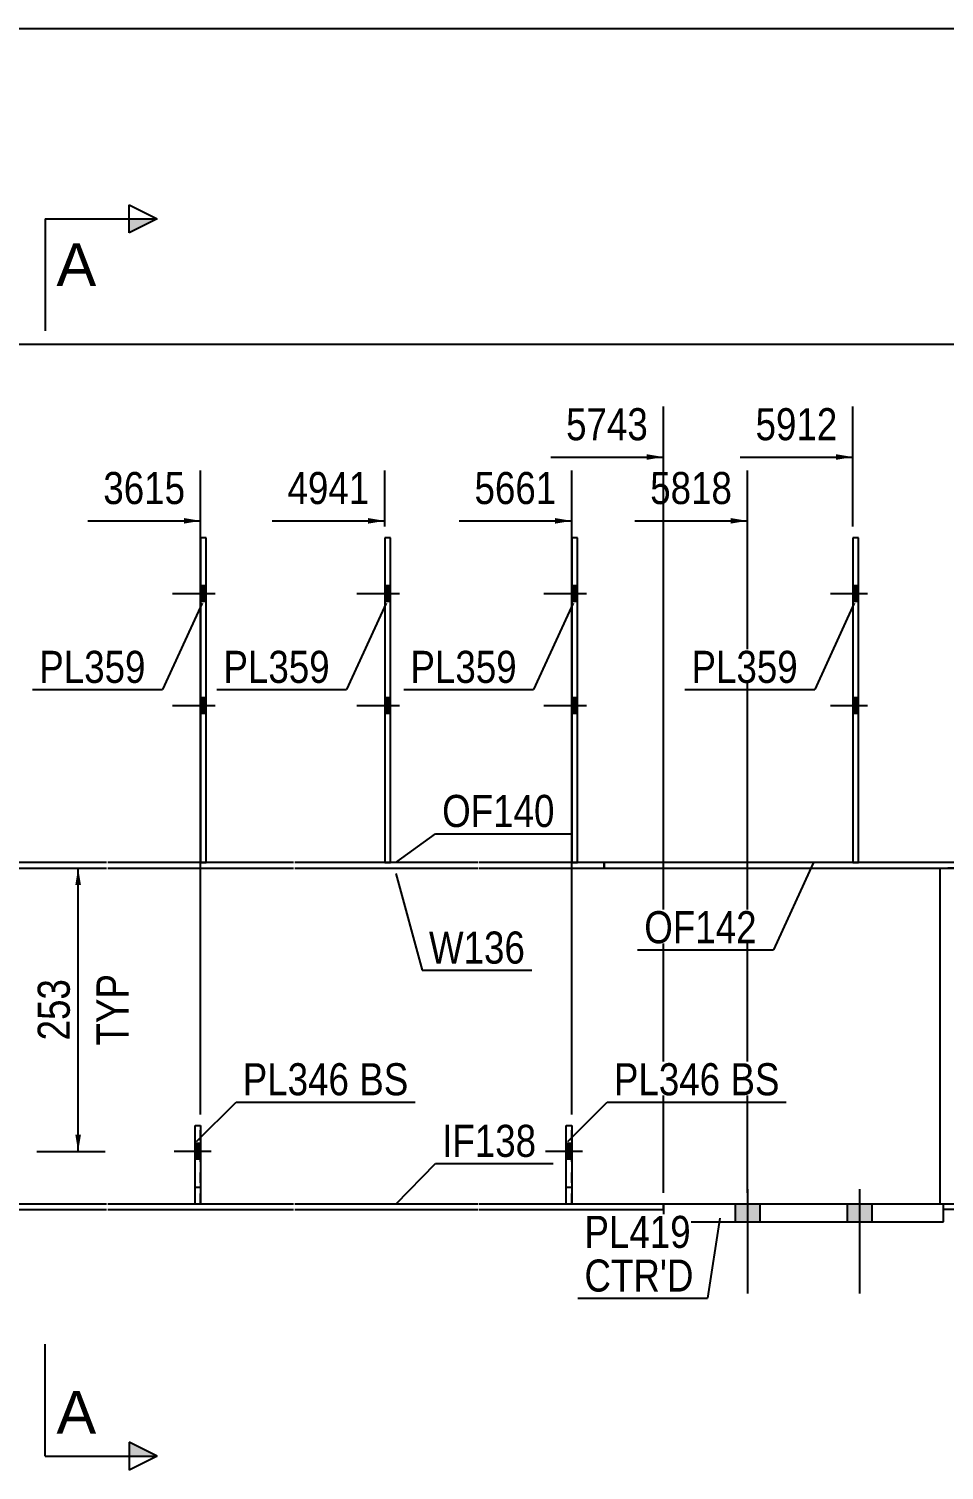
# Model space of a CAD drawing. Header units: millimetres. Extents: x 2 to 405, y 5 to 282.
# Drawn here: x 94.3 to 176, y 153.3 to 282 of the extents above; entities that cross this region are included whole.
import ezdxf

# ---------------------------------------------------------------- set-up
doc = ezdxf.new("R2010")
doc.units = ezdxf.units.MM
doc.linetypes.add('DXK_LINE_DOT1', pattern=[1.8814, 0.9407, -0.9407])
doc.linetypes.add('DXK_LINE_DOT2', pattern=[3.9198, 1.9599, -1.9599])
doc.styles.add('Arial', font='ARIAL.TTF', dxfattribs={"height": 0.2})
doc.styles.add('Arial Narrow', font='ARIALN.TTF', dxfattribs={"height": 0.2})

# ---------------------------------------------------------------- blocks, each defined once
blk = doc.blocks.new('Unknown-624480535-5890')
at = {"color": 5, "linetype": 'Continuous'}
blk.add_line((405, 282), (5, 282), dxfattribs=at)
blk = doc.blocks.new('Part-624480535-1239 - 1213')
at = {"color": 2, "linetype": 'Continuous'}
for p, q in [((68.07, 177.05), (46.07, 177.05)), ((46.07, 176.55), (68.07, 176.55)), ((84.52, 177.05), (68.17, 177.05)), ((68.17, 176.55), (84.52, 176.55)), ((92.42, 177.05), (84.62, 177.05)), ((84.62, 176.55), (101.22, 176.55)), ((101.22, 177.05), (92.92, 177.05)), ((109.12, 177.05), (101.32, 177.05)), ((101.32, 176.55), (117.92, 176.55)), ((117.92, 177.05), (109.62, 177.05)), ((134.37, 177.05), (118.02, 177.05)), ((118.02, 176.55), (134.37, 176.55)), ((142.27, 177.05), (134.47, 177.05)), ((134.47, 176.55), (150.95, 176.55)), ((150.95, 177.05), (142.77, 177.05)), ((150.95, 176.55), (150.95, 177.05))]:
    blk.add_line(p, q, dxfattribs=at)
at = {"color": 7, "linetype": 'DXK_LINE_DOT1'}
for p, q in [((46.07, 176.55), (46.07, 177.05)), ((92.92, 177.05), (92.42, 177.05)), ((109.62, 177.05), (109.12, 177.05)), ((142.77, 177.05), (142.27, 177.05))]:
    blk.add_line(p, q, dxfattribs=at)
blk = doc.blocks.new('Bolt-624480535-1344 - 1213')
at = {"linetype": 'Continuous'}
for points in [[(126.57, 230.85), (126.57, 232.25), (126.07, 232.25), (126.07, 230.85)], [(126.57, 230.85), (126.57, 232.25), (126.07, 232.25), (126.07, 230.85)], [(126.57, 220.85), (126.57, 222.25), (126.07, 222.25), (126.07, 220.85)], [(126.57, 220.85), (126.57, 222.25), (126.07, 222.25), (126.07, 220.85)]]:
    blk.add_hatch(color=3, dxfattribs=at).paths.add_polyline_path(points)
at = {"color": 3, "linetype": 'Continuous'}
for p, q in [((126.57, 232.25), (126.07, 232.25)), ((126.57, 232.25), (126.07, 232.25)), ((127.37, 231.55), (123.57, 231.55)), ((127.37, 231.55), (123.57, 231.55)), ((126.57, 230.85), (126.07, 230.85)), ((126.57, 230.85), (126.07, 230.85)), ((127.37, 221.55), (123.57, 221.55)), ((127.37, 221.55), (123.57, 221.55)), ((126.57, 222.25), (126.07, 222.25)), ((126.57, 222.25), (126.07, 222.25)), ((126.57, 220.85), (126.07, 220.85)), ((126.57, 220.85), (126.07, 220.85))]:
    blk.add_line(p, q, dxfattribs=at)
blk = doc.blocks.new('Bolt-624480535-1328 - 1213')
at = {"linetype": 'Continuous'}
for points in [[(143.27, 230.85), (143.27, 232.25), (142.77, 232.25), (142.77, 230.85)], [(143.27, 230.85), (143.27, 232.25), (142.77, 232.25), (142.77, 230.85)], [(143.27, 220.85), (143.27, 222.25), (142.77, 222.25), (142.77, 220.85)], [(143.27, 220.85), (143.27, 222.25), (142.77, 222.25), (142.77, 220.85)]]:
    blk.add_hatch(color=3, dxfattribs=at).paths.add_polyline_path(points)
at = {"color": 3, "linetype": 'Continuous'}
for p, q in [((143.27, 232.25), (142.77, 232.25)), ((143.27, 232.25), (142.77, 232.25)), ((144.07, 231.55), (140.27, 231.55)), ((144.07, 231.55), (140.27, 231.55)), ((143.27, 230.85), (142.77, 230.85)), ((143.27, 230.85), (142.77, 230.85)), ((144.07, 221.55), (140.27, 221.55)), ((144.07, 221.55), (140.27, 221.55)), ((143.27, 222.25), (142.77, 222.25)), ((143.27, 222.25), (142.77, 222.25)), ((143.27, 220.85), (142.77, 220.85)), ((143.27, 220.85), (142.77, 220.85))]:
    blk.add_line(p, q, dxfattribs=at)
blk = doc.blocks.new('Part-624480535-1229 - 1213')
at = {"color": 2, "linetype": 'Continuous'}
for p, q in [((68.07, 207.55), (46.07, 207.55)), ((84.52, 207.55), (68.17, 207.55)), ((101.22, 207.55), (84.62, 207.55)), ((117.92, 207.55), (101.32, 207.55)), ((134.37, 207.55), (118.02, 207.55)), ((145.65, 207.55), (134.47, 207.55)), ((145.65, 207.05), (145.65, 207.55)), ((46.07, 207.05), (68.07, 207.05)), ((68.17, 207.05), (84.52, 207.05)), ((84.62, 207.05), (101.22, 207.05)), ((101.32, 207.05), (117.92, 207.05)), ((118.02, 207.05), (134.37, 207.05)), ((134.47, 207.05), (145.65, 207.05))]:
    blk.add_line(p, q, dxfattribs=at)
at = {"color": 7, "linetype": 'DXK_LINE_DOT1'}
blk.add_line((46.07, 207.55), (46.07, 207.05), dxfattribs=at)
blk = doc.blocks.new('Part-624480535-1230 - 1213')
at = {"color": 2, "linetype": 'Continuous'}
blk.add_line((175.65, 207.05), (175.65, 177.05), dxfattribs=at)
at = {"color": 7, "linetype": 'DXK_LINE_DOT1'}
for p, q in [((182.95, 207.05), (175.65, 207.05)), ((182.95, 177.05), (175.65, 177.05))]:
    blk.add_line(p, q, dxfattribs=at)
blk = doc.blocks.new('Part-624480535-1233 - 1213')
at = {"color": 2, "linetype": 'Continuous'}
for p, q in [((145.65, 207.55), (145.65, 207.05)), ((182.95, 207.55), (145.65, 207.55)), ((199.4, 207.55), (183.05, 207.55)), ((216.1, 207.55), (199.5, 207.55)), ((232.55, 207.55), (216.2, 207.55)), ((255.84, 207.55), (232.65, 207.55)), ((255.84, 207.05), (255.84, 207.55)), ((145.65, 207.05), (182.95, 207.05)), ((183.05, 207.05), (199.4, 207.05)), ((199.5, 207.05), (216.1, 207.05)), ((216.2, 207.05), (232.55, 207.05)), ((232.65, 207.05), (255.84, 207.05))]:
    blk.add_line(p, q, dxfattribs=at)
blk = doc.blocks.new('Part-624480535-1299 - 1213')
at = {"color": 2, "linetype": 'Continuous'}
for p, q in [((175.95, 177.05), (150.95, 177.05)), ((150.95, 177.05), (150.95, 175.45)), ((175.95, 175.45), (175.95, 177.05)), ((150.95, 175.45), (175.95, 175.45))]:
    blk.add_line(p, q, dxfattribs=at)
blk = doc.blocks.new('Part-624480535-1236 - 1213')
at = {"color": 2, "linetype": 'Continuous'}
for p, q in [((182.95, 177.05), (175.95, 177.05)), ((182.95, 176.55), (175.95, 176.55)), ((199.4, 177.05), (183.05, 177.05)), ((199.4, 176.55), (183.05, 176.55)), ((207.3, 177.05), (199.5, 177.05)), ((216.1, 176.55), (199.5, 176.55)), ((216.1, 177.05), (207.8, 177.05)), ((232.55, 177.05), (216.2, 177.05)), ((232.55, 176.55), (216.2, 176.55)), ((240.45, 177.05), (232.65, 177.05)), ((261.14, 176.55), (232.65, 176.55)), ((261.14, 177.05), (240.95, 177.05)), ((261.14, 176.55), (261.14, 177.05))]:
    blk.add_line(p, q, dxfattribs=at)
at = {"color": 7, "linetype": 'DXK_LINE_DOT1'}
blk.add_line((175.95, 176.55), (175.95, 177.05), dxfattribs=at)
blk = doc.blocks.new('Bolt-624480535-1366 - 1213')
at = {"linetype": 'Continuous'}
for points in [[(157.35, 175.45), (159.55, 175.45), (159.55, 177.05), (157.35, 177.05)], [(157.35, 175.45), (159.55, 175.45), (159.55, 177.05), (157.35, 177.05)], [(157.35, 175.45), (159.55, 175.45), (159.55, 177.05), (157.35, 177.05)], [(157.35, 175.45), (159.55, 175.45), (159.55, 177.05), (157.35, 177.05)], [(167.35, 175.45), (169.55, 175.45), (169.55, 177.05), (167.35, 177.05)], [(167.35, 175.45), (169.55, 175.45), (169.55, 177.05), (167.35, 177.05)], [(167.35, 175.45), (169.55, 175.45), (169.55, 177.05), (167.35, 177.05)], [(167.35, 175.45), (169.55, 175.45), (169.55, 177.05), (167.35, 177.05)]]:
    blk.add_hatch(color=3, dxfattribs=at).paths.add_polyline_path(points)
at = {"color": 3, "linetype": 'Continuous'}
for p, q in [((158.45, 178.39), (158.45, 169.05)), ((158.45, 178.39), (158.45, 169.05)), ((158.45, 178.39), (158.45, 169.05)), ((158.45, 178.39), (158.45, 169.05)), ((168.45, 178.39), (168.45, 169.05)), ((168.45, 178.39), (168.45, 169.05)), ((168.45, 178.39), (168.45, 169.05)), ((168.45, 178.39), (168.45, 169.05)), ((157.35, 177.05), (157.35, 175.45)), ((157.35, 177.05), (157.35, 175.45)), ((157.35, 177.05), (157.35, 175.45)), ((157.35, 177.05), (157.35, 175.45)), ((159.55, 177.05), (159.55, 175.45)), ((159.55, 177.05), (159.55, 175.45)), ((159.55, 177.05), (159.55, 175.45)), ((159.55, 177.05), (159.55, 175.45)), ((167.35, 177.05), (167.35, 175.45)), ((167.35, 177.05), (167.35, 175.45)), ((167.35, 177.05), (167.35, 175.45)), ((167.35, 177.05), (167.35, 175.45)), ((169.55, 177.05), (169.55, 175.45)), ((169.55, 177.05), (169.55, 175.45)), ((169.55, 177.05), (169.55, 175.45)), ((169.55, 177.05), (169.55, 175.45))]:
    blk.add_line(p, q, dxfattribs=at)
blk = doc.blocks.new('Bolt-624480535-1329 - 1213')
at = {"color": 3, "linetype": 'DXK_LINE_DOT2'}
for p, q in [((142.77, 182.45), (142.27, 182.45)), ((143.57, 181.75), (142.27, 181.75)), ((142.77, 181.05), (142.27, 181.05))]:
    blk.add_line(p, q, dxfattribs=at)
blk = doc.blocks.new('Part-624480535-1261 - 1213')
at = {"color": 2, "linetype": 'Continuous'}
for p, q in [((143.27, 236.55), (142.77, 236.55)), ((142.77, 236.55), (142.77, 207.55)), ((143.27, 207.55), (143.27, 236.55))]:
    blk.add_line(p, q, dxfattribs=at)
at = {"color": 7, "linetype": 'DXK_LINE_DOT1'}
blk.add_line((142.77, 207.55), (143.27, 207.55), dxfattribs=at)
blk = doc.blocks.new('Part-624480535-1262 - 1213')
at = {"color": 7, "linetype": 'DXK_LINE_DOT1'}
for p, q in [((142.27, 177.05), (142.27, 184.05)), ((142.27, 184.05), (142.77, 184.05)), ((142.77, 177.05), (142.77, 184.05)), ((142.27, 178.55), (142.77, 178.55))]:
    blk.add_line(p, q, dxfattribs=at)
blk = doc.blocks.new('Part-624480535-1265 - 1213')
at = {"color": 2, "linetype": 'Continuous'}
for p, q in [((142.27, 177.05), (142.27, 184.05)), ((142.27, 184.05), (142.77, 184.05)), ((142.77, 184.05), (142.77, 177.05)), ((142.77, 177.05), (142.27, 177.05))]:
    blk.add_line(p, q, dxfattribs=at)
blk = doc.blocks.new('Part-624480535-1268 - 1213')
at = {"color": 2, "linetype": 'Continuous'}
for p, q in [((110.12, 236.55), (109.62, 236.55)), ((109.62, 236.55), (109.62, 207.55)), ((110.12, 207.55), (110.12, 236.55))]:
    blk.add_line(p, q, dxfattribs=at)
at = {"color": 7, "linetype": 'DXK_LINE_DOT1'}
blk.add_line((109.62, 207.55), (110.12, 207.55), dxfattribs=at)
blk = doc.blocks.new('Part-624480535-1269 - 1213')
at = {"color": 7, "linetype": 'DXK_LINE_DOT1'}
for p, q in [((109.12, 177.05), (109.12, 184.05)), ((109.12, 184.05), (109.62, 184.05)), ((109.62, 177.05), (109.62, 184.05)), ((109.12, 178.55), (109.62, 178.55)), ((109.62, 177.05), (109.12, 177.05))]:
    blk.add_line(p, q, dxfattribs=at)
blk = doc.blocks.new('Part-624480535-1272 - 1213')
at = {"color": 2, "linetype": 'Continuous'}
for p, q in [((109.12, 177.05), (109.12, 184.05)), ((109.12, 184.05), (109.62, 184.05)), ((109.62, 184.05), (109.62, 177.05)), ((109.62, 177.05), (109.12, 177.05))]:
    blk.add_line(p, q, dxfattribs=at)
blk = doc.blocks.new('Bolt-624480535-1339 - 1213')
at = {"linetype": 'Continuous'}
blk.add_hatch(color=3, dxfattribs=at).paths.add_polyline_path([(109.62, 181.05), (109.62, 182.45), (109.12, 182.45), (109.12, 181.05)])
at = {"color": 3, "linetype": 'Continuous'}
for p, q in [((110.57, 181.75), (107.27, 181.75)), ((109.62, 182.45), (109.12, 182.45)), ((109.62, 181.05), (109.12, 181.05))]:
    blk.add_line(p, q, dxfattribs=at)
blk = doc.blocks.new('Part-624480535-1277 - 1213')
at = {"color": 2, "linetype": 'Continuous'}
for p, q in [((126.57, 236.55), (126.07, 236.55)), ((126.07, 236.55), (126.07, 207.55)), ((126.57, 207.55), (126.57, 236.55))]:
    blk.add_line(p, q, dxfattribs=at)
at = {"color": 7, "linetype": 'DXK_LINE_DOT1'}
blk.add_line((126.07, 207.55), (126.57, 207.55), dxfattribs=at)
blk = doc.blocks.new('Part-624480535-1312 - 1213')
at = {"color": 2, "linetype": 'Continuous'}
for p, q in [((168.37, 236.55), (167.87, 236.55)), ((167.87, 236.55), (167.87, 207.55)), ((168.37, 207.55), (168.37, 236.55))]:
    blk.add_line(p, q, dxfattribs=at)
at = {"color": 7, "linetype": 'DXK_LINE_DOT1'}
blk.add_line((167.87, 207.55), (168.37, 207.55), dxfattribs=at)
blk = doc.blocks.new('Part-624480535-1314 - 1213')
at = {"color": 7, "linetype": 'DXK_LINE_DOT1'}
for p, q in [((46.07, 177.05), (46.07, 207.05)), ((46.07, 207.05), (68.07, 207.05)), ((68.17, 207.05), (84.52, 207.05)), ((84.62, 207.05), (101.22, 207.05)), ((101.32, 207.05), (117.92, 207.05)), ((118.02, 207.05), (134.37, 207.05)), ((134.47, 207.05), (175.65, 207.05)), ((68.07, 177.05), (46.07, 177.05)), ((84.52, 177.05), (68.17, 177.05)), ((92.42, 177.05), (84.62, 177.05)), ((101.22, 177.05), (92.92, 177.05)), ((109.12, 177.05), (101.32, 177.05)), ((117.92, 177.05), (109.62, 177.05)), ((134.37, 177.05), (118.02, 177.05)), ((142.27, 177.05), (134.47, 177.05)), ((150.95, 177.05), (142.77, 177.05)), ((175.65, 177.05), (150.95, 177.05))]:
    blk.add_line(p, q, dxfattribs=at)
at = {"color": 2, "linetype": 'Continuous'}
for p, q in [((175.65, 207.05), (175.65, 177.05)), ((150.95, 177.05), (150.95, 177.05))]:
    blk.add_line(p, q, dxfattribs=at)
blk = doc.blocks.new('Bolt-624480535-1332 - 1213')
at = {"linetype": 'Continuous'}
blk.add_hatch(color=3, dxfattribs=at).paths.add_polyline_path([(142.77, 181.05), (142.77, 182.45), (142.27, 182.45), (142.27, 181.05)])
at = {"color": 3, "linetype": 'Continuous'}
for p, q in [((143.72, 181.75), (140.42, 181.75)), ((142.77, 182.45), (142.27, 182.45)), ((142.77, 181.05), (142.27, 181.05))]:
    blk.add_line(p, q, dxfattribs=at)
blk = doc.blocks.new('Bolt-624480535-1335 - 1213')
at = {"linetype": 'Continuous'}
for points in [[(110.12, 230.85), (110.12, 232.25), (109.62, 232.25), (109.62, 230.85)], [(110.12, 230.85), (110.12, 232.25), (109.62, 232.25), (109.62, 230.85)], [(110.12, 220.85), (110.12, 222.25), (109.62, 222.25), (109.62, 220.85)], [(110.12, 220.85), (110.12, 222.25), (109.62, 222.25), (109.62, 220.85)]]:
    blk.add_hatch(color=3, dxfattribs=at).paths.add_polyline_path(points)
at = {"color": 3, "linetype": 'Continuous'}
for p, q in [((110.12, 232.25), (109.62, 232.25)), ((110.12, 232.25), (109.62, 232.25)), ((110.92, 231.55), (107.12, 231.55)), ((110.92, 231.55), (107.12, 231.55)), ((110.12, 230.85), (109.62, 230.85)), ((110.12, 230.85), (109.62, 230.85)), ((110.92, 221.55), (107.12, 221.55)), ((110.92, 221.55), (107.12, 221.55)), ((110.12, 222.25), (109.62, 222.25)), ((110.12, 222.25), (109.62, 222.25)), ((110.12, 220.85), (109.62, 220.85)), ((110.12, 220.85), (109.62, 220.85))]:
    blk.add_line(p, q, dxfattribs=at)
blk = doc.blocks.new('Bolt-624480535-1336 - 1213')
at = {"color": 3, "linetype": 'DXK_LINE_DOT2'}
for p, q in [((109.62, 182.45), (109.12, 182.45)), ((110.42, 181.75), (109.12, 181.75)), ((109.62, 181.05), (109.12, 181.05))]:
    blk.add_line(p, q, dxfattribs=at)
blk = doc.blocks.new('Bolt-624480535-1379 - 1213')
at = {"linetype": 'Continuous'}
for points in [[(168.37, 230.85), (168.37, 232.25), (167.87, 232.25), (167.87, 230.85)], [(168.37, 230.85), (168.37, 232.25), (167.87, 232.25), (167.87, 230.85)], [(168.37, 220.85), (168.37, 222.25), (167.87, 222.25), (167.87, 220.85)], [(168.37, 220.85), (168.37, 222.25), (167.87, 222.25), (167.87, 220.85)]]:
    blk.add_hatch(color=3, dxfattribs=at).paths.add_polyline_path(points)
at = {"color": 3, "linetype": 'Continuous'}
for p, q in [((168.37, 232.25), (167.87, 232.25)), ((168.37, 232.25), (167.87, 232.25)), ((169.17, 231.55), (165.87, 231.55)), ((169.17, 231.55), (165.87, 231.55)), ((168.37, 230.85), (167.87, 230.85)), ((168.37, 230.85), (167.87, 230.85)), ((169.17, 221.55), (165.87, 221.55)), ((169.17, 221.55), (165.87, 221.55)), ((168.37, 222.25), (167.87, 222.25)), ((168.37, 222.25), (167.87, 222.25)), ((168.37, 220.85), (167.87, 220.85)), ((168.37, 220.85), (167.87, 220.85))]:
    blk.add_line(p, q, dxfattribs=at)
blk = doc.blocks.new('StraightDimension-624480535-11504 - 1213')
at = {"linetype": 'Continuous'}
blk.add_hatch(color=7, dxfattribs=at).paths.add_polyline_path([(124.57, 238.31), (126.07, 238.06), (124.57, 237.81)])
at = {"color": 7, "linetype": 'Continuous'}
for p, q in [((126.07, 237.55), (126.07, 242.56)), ((116.01, 238.06), (126.07, 238.06))]:
    blk.add_line(p, q, dxfattribs=at)
at = {"color": 0}
blk.add_wipeout([(125.3, 238.96), (125.3, 243.16), (116.78, 243.16), (116.78, 238.96)], dxfattribs=at)
at = {"color": 3, "style": 'Arial Narrow'}
blk.add_text('4941', height=2.863, dxfattribs=at).set_placement((117.38, 239.56))
blk = doc.blocks.new('StraightDimension-624480535-7227 - 1213')
at = {"color": 7, "linetype": 'Continuous'}
blk.add_line((44.47, 253.85), (374.15, 253.85), dxfattribs=at)
blk = doc.blocks.new('StraightDimension-624480535-6943 - 1213')
at = {"linetype": 'Continuous'}
for points in [[(98.43, 205.55), (98.68, 207.05), (98.93, 205.55)], [(98.93, 183.25), (98.68, 181.75), (98.43, 183.25)]]:
    blk.add_hatch(color=7, dxfattribs=at).paths.add_polyline_path(points)
at = {"color": 7, "linetype": 'Continuous'}
for p, q in [((95, 207.05), (101.08, 207.05)), ((98.68, 181.75), (98.68, 207.05)), ((95, 181.75), (101.08, 181.75))]:
    blk.add_line(p, q, dxfattribs=at)
at = {"color": 0, "linetype": 'Continuous'}
blk.add_wipeout([(103.78, 198.2), (99.58, 198.2), (99.58, 190.61), (103.78, 190.61)], dxfattribs=at)
at = {"color": 3, "linetype": 'Continuous', "style": 'Arial Narrow'}
blk.add_text('TYP', height=2.863, rotation=90.0002, dxfattribs=at).set_placement((103.18, 191.21))
at = {"color": 0}
blk.add_wipeout([(98.53, 197.74), (94.33, 197.74), (94.33, 191.06), (98.53, 191.06)], dxfattribs=at)
at = {"color": 3, "style": 'Arial Narrow'}
blk.add_text('253', height=2.863, rotation=90.0002, dxfattribs=at).set_placement((97.93, 191.66))
blk = doc.blocks.new('StraightDimension-624480535-11500 - 1213')
at = {"linetype": 'Continuous'}
blk.add_hatch(color=7, dxfattribs=at).paths.add_polyline_path([(166.37, 244.01), (167.87, 243.76), (166.37, 243.51)])
at = {"color": 7, "linetype": 'Continuous'}
for p, q in [((167.87, 237.55), (167.87, 248.26)), ((157.81, 243.76), (167.87, 243.76))]:
    blk.add_line(p, q, dxfattribs=at)
at = {"color": 0}
blk.add_wipeout([(167.09, 244.66), (167.09, 248.86), (158.58, 248.86), (158.58, 244.66)], dxfattribs=at)
at = {"color": 3, "style": 'Arial Narrow'}
blk.add_text('5912', height=2.863, dxfattribs=at).set_placement((159.18, 245.26))
blk = doc.blocks.new('StraightDimension-624480535-11501 - 1213')
at = {"linetype": 'Continuous'}
blk.add_hatch(color=7, dxfattribs=at).paths.add_polyline_path([(156.95, 238.31), (158.45, 238.06), (156.95, 237.81)])
at = {"color": 7, "linetype": 'Continuous'}
for p, q in [((158.45, 178.05), (158.45, 242.56)), ((148.39, 238.06), (158.45, 238.06))]:
    blk.add_line(p, q, dxfattribs=at)
at = {"color": 0}
blk.add_wipeout([(157.68, 238.96), (157.68, 243.16), (149.17, 243.16), (149.17, 238.96)], dxfattribs=at)
at = {"color": 3, "style": 'Arial Narrow'}
blk.add_text('5818', height=2.863, dxfattribs=at).set_placement((149.77, 239.56))
blk = doc.blocks.new('StraightDimension-624480535-11502 - 1213')
at = {"linetype": 'Continuous'}
blk.add_hatch(color=7, dxfattribs=at).paths.add_polyline_path([(149.45, 244.01), (150.95, 243.76), (149.45, 243.51)])
at = {"color": 7, "linetype": 'Continuous'}
for p, q in [((150.95, 178.05), (150.95, 248.26)), ((140.89, 243.76), (150.95, 243.76))]:
    blk.add_line(p, q, dxfattribs=at)
at = {"color": 0}
blk.add_wipeout([(150.18, 244.66), (150.18, 248.86), (141.66, 248.86), (141.66, 244.66)], dxfattribs=at)
at = {"color": 3, "style": 'Arial Narrow'}
blk.add_text('5743', height=2.863, dxfattribs=at).set_placement((142.26, 245.26))
blk = doc.blocks.new('StraightDimension-624480535-11503 - 1213')
at = {"linetype": 'Continuous'}
blk.add_hatch(color=7, dxfattribs=at).paths.add_polyline_path([(141.27, 238.31), (142.77, 238.06), (141.27, 237.81)])
at = {"color": 7, "linetype": 'Continuous'}
for p, q in [((142.77, 185.05), (142.77, 242.56)), ((132.71, 238.06), (142.77, 238.06))]:
    blk.add_line(p, q, dxfattribs=at)
at = {"color": 0}
blk.add_wipeout([(142, 238.96), (142, 243.16), (133.48, 243.16), (133.48, 238.96)], dxfattribs=at)
at = {"color": 3, "style": 'Arial Narrow'}
blk.add_text('5661', height=2.863, dxfattribs=at).set_placement((134.08, 239.56))
blk = doc.blocks.new('StraightDimension-624480535-11505 - 1213')
at = {"linetype": 'Continuous'}
blk.add_hatch(color=7, dxfattribs=at).paths.add_polyline_path([(108.12, 238.31), (109.62, 238.06), (108.12, 237.81)])
at = {"color": 7, "linetype": 'Continuous'}
for p, q in [((109.62, 185.05), (109.62, 242.56)), ((99.56, 238.06), (109.62, 238.06))]:
    blk.add_line(p, q, dxfattribs=at)
at = {"color": 0}
blk.add_wipeout([(108.85, 238.96), (108.85, 243.16), (100.33, 243.16), (100.33, 238.96)], dxfattribs=at)
at = {"color": 3, "style": 'Arial Narrow'}
blk.add_text('3615', height=2.863, dxfattribs=at).set_placement((100.93, 239.56))
blk = doc.blocks.new('Mark-624480535-6337 - 1213')
at = {"color": 0}
blk.add_wipeout([(138.6, 198.52), (138.6, 201.52), (130.01, 201.52), (130.01, 198.52)], dxfattribs=at)
blk.add_wipeout([(138.6, 198.52), (138.6, 201.52), (130.01, 201.52), (130.01, 198.52)], dxfattribs=at)
at = {"color": 7, "linetype": 'Continuous'}
for p, q in [((127.05, 206.58), (129.41, 197.92)), ((129.41, 197.92), (139.2, 197.92))]:
    blk.add_line(p, q, dxfattribs=at)
at = {"color": 3, "style": 'Arial Narrow'}
blk.add_text('W136', height=2.863, dxfattribs=at).set_placement((130.01, 198.52))
blk = doc.blocks.new('SectionMark-624480535-2349 - 1213')
at = {"linetype": 'Continuous'}
for points in [[(103.24, 263.78), (103.24, 265.03), (105.74, 265.03)], [(103.24, 154.53), (103.24, 155.78), (105.74, 154.53)]]:
    blk.add_hatch(color=30, dxfattribs=at).paths.add_polyline_path(points)
at = {"color": 30, "linetype": 'Continuous'}
for p, q in [((103.24, 263.78), (103.24, 266.28)), ((103.24, 266.28), (105.74, 265.03)), ((95.74, 265.03), (95.74, 255.03)), ((95.74, 265.03), (105.74, 265.03)), ((105.74, 265.03), (103.24, 263.78)), ((95.74, 154.53), (95.74, 164.53)), ((105.74, 154.53), (103.24, 155.78)), ((103.24, 155.78), (103.24, 153.28)), ((95.74, 154.53), (105.74, 154.53)), ((105.74, 154.53), (103.24, 153.28))]:
    blk.add_line(p, q, dxfattribs=at)
at = {"color": 0, "linetype": 'Continuous'}
for points in [[(100.29, 259.03), (100.29, 263.03), (96.74, 263.03), (96.74, 259.03)], [(100.29, 156.53), (100.29, 160.53), (96.74, 160.53), (96.74, 156.53)]]:
    blk.add_wipeout(points, dxfattribs=at)
at = {"color": 96, "linetype": 'Continuous', "style": 'Arial'}
for p in [(96.74, 259.03), (96.74, 156.53)]:
    blk.add_text('A', height=3.82, dxfattribs=at).set_placement(p)
blk = doc.blocks.new('MarkSet-624480535-6181 - 1213')
at = {"color": 0}
for points in [[(122.89, 186.76), (122.89, 189.76), (113.38, 189.76), (113.38, 186.76)], [(128.17, 186.76), (128.17, 189.76), (123.79, 189.76), (123.79, 186.76)]]:
    blk.add_wipeout(points, dxfattribs=at)
for points in [[(122.89, 186.76), (122.89, 189.76), (113.38, 189.76), (113.38, 186.76)], [(128.17, 186.76), (128.17, 189.76), (123.79, 189.76), (123.79, 186.76)]]:
    blk.add_wipeout(points, dxfattribs=at)
at = {"color": 7, "linetype": 'Continuous'}
for p, q in [((109.25, 182.62), (112.78, 186.16)), ((112.78, 186.16), (128.77, 186.16))]:
    blk.add_line(p, q, dxfattribs=at)
at = {"color": 3, "style": 'Arial Narrow'}
for s, p in [('PL346', (113.38, 186.76)), ('BS', (123.79, 186.76))]:
    blk.add_text(s, height=2.863, dxfattribs=at).set_placement(p)
blk = doc.blocks.new('MarkSet-624480535-6192 - 1213')
at = {"color": 0}
for points in [[(156.04, 186.76), (156.04, 189.76), (146.53, 189.76), (146.53, 186.76)], [(161.32, 186.76), (161.32, 189.76), (156.94, 189.76), (156.94, 186.76)]]:
    blk.add_wipeout(points, dxfattribs=at)
for points in [[(156.04, 186.76), (156.04, 189.76), (146.53, 189.76), (146.53, 186.76)], [(161.32, 186.76), (161.32, 189.76), (156.94, 189.76), (156.94, 186.76)]]:
    blk.add_wipeout(points, dxfattribs=at)
at = {"color": 7, "linetype": 'Continuous'}
for p, q in [((142.4, 182.62), (145.93, 186.16)), ((145.93, 186.16), (161.92, 186.16))]:
    blk.add_line(p, q, dxfattribs=at)
at = {"color": 3, "style": 'Arial Narrow'}
for s, p in [('PL346', (146.53, 186.76)), ('BS', (156.94, 186.76))]:
    blk.add_text(s, height=2.863, dxfattribs=at).set_placement(p)
blk = doc.blocks.new('Mark-624480535-6262 - 1213')
at = {"color": 7, "linetype": 'Continuous'}
blk.add_line((168, 230.72), (164.46, 222.99), dxfattribs=at)
at = {"color": 0}
blk.add_wipeout([(162.96, 223.59), (162.96, 226.59), (153.46, 226.59), (153.46, 223.59)], dxfattribs=at)
blk.add_wipeout([(162.96, 223.59), (162.96, 226.59), (153.46, 226.59), (153.46, 223.59)], dxfattribs=at)
at = {"color": 7, "linetype": 'Continuous'}
blk.add_line((152.86, 222.99), (164.46, 222.99), dxfattribs=at)
at = {"color": 3, "style": 'Arial Narrow'}
blk.add_text('PL359', height=2.863, dxfattribs=at).set_placement((153.46, 223.59))
blk = doc.blocks.new('Mark-624480535-6277 - 1213')
at = {"color": 0}
blk.add_wipeout([(141.24, 210.72), (141.24, 213.72), (131.19, 213.72), (131.19, 210.72)], dxfattribs=at)
blk.add_wipeout([(141.24, 210.72), (141.24, 213.72), (131.19, 213.72), (131.19, 210.72)], dxfattribs=at)
at = {"color": 7, "linetype": 'Continuous'}
for p, q in [((127.05, 207.55), (130.59, 210.12)), ((130.59, 210.12), (142.74, 210.12))]:
    blk.add_line(p, q, dxfattribs=at)
at = {"color": 3, "style": 'Arial Narrow'}
blk.add_text('OF140', height=2.863, dxfattribs=at).set_placement((131.19, 210.72))
blk = doc.blocks.new('Mark-624480535-6286 - 1213')
at = {"color": 7, "linetype": 'Continuous'}
blk.add_line((164.33, 207.48), (160.79, 199.74), dxfattribs=at)
at = {"color": 0}
blk.add_wipeout([(159.29, 200.34), (159.29, 203.34), (149.24, 203.34), (149.24, 200.34)], dxfattribs=at)
blk.add_wipeout([(159.29, 200.34), (159.29, 203.34), (149.24, 203.34), (149.24, 200.34)], dxfattribs=at)
at = {"color": 7, "linetype": 'Continuous'}
blk.add_line((148.64, 199.74), (160.79, 199.74), dxfattribs=at)
at = {"color": 3, "style": 'Arial Narrow'}
blk.add_text('OF142', height=2.863, dxfattribs=at).set_placement((149.24, 200.34))
blk = doc.blocks.new('Mark-624480535-6292 - 1213')
at = {"color": 0}
blk.add_wipeout([(139.6, 181.26), (139.6, 184.26), (131.19, 184.26), (131.19, 181.26)], dxfattribs=at)
blk.add_wipeout([(139.6, 181.26), (139.6, 184.26), (131.19, 184.26), (131.19, 181.26)], dxfattribs=at)
at = {"color": 7, "linetype": 'Continuous'}
for p, q in [((127.05, 177.05), (130.59, 180.66)), ((130.59, 180.66), (141.1, 180.66))]:
    blk.add_line(p, q, dxfattribs=at)
at = {"color": 3, "style": 'Arial Narrow'}
blk.add_text('IF138', height=2.863, dxfattribs=at).set_placement((131.19, 181.26))
blk = doc.blocks.new('Mark-624480535-6313 - 1213')
at = {"color": 7, "linetype": 'Continuous'}
blk.add_line((142.9, 230.72), (139.36, 222.99), dxfattribs=at)
at = {"color": 0}
blk.add_wipeout([(137.86, 223.59), (137.86, 226.59), (128.36, 226.59), (128.36, 223.59)], dxfattribs=at)
blk.add_wipeout([(137.86, 223.59), (137.86, 226.59), (128.36, 226.59), (128.36, 223.59)], dxfattribs=at)
at = {"color": 7, "linetype": 'Continuous'}
blk.add_line((127.76, 222.99), (139.36, 222.99), dxfattribs=at)
at = {"color": 3, "style": 'Arial Narrow'}
blk.add_text('PL359', height=2.863, dxfattribs=at).set_placement((128.36, 223.59))
blk = doc.blocks.new('Mark-624480535-6316 - 1213')
at = {"color": 7, "linetype": 'Continuous'}
blk.add_line((109.75, 230.72), (106.21, 222.99), dxfattribs=at)
at = {"color": 0}
blk.add_wipeout([(104.71, 223.59), (104.71, 226.59), (95.21, 226.59), (95.21, 223.59)], dxfattribs=at)
blk.add_wipeout([(104.71, 223.59), (104.71, 226.59), (95.21, 226.59), (95.21, 223.59)], dxfattribs=at)
at = {"color": 7, "linetype": 'Continuous'}
blk.add_line((94.61, 222.99), (106.21, 222.99), dxfattribs=at)
at = {"color": 3, "style": 'Arial Narrow'}
blk.add_text('PL359', height=2.863, dxfattribs=at).set_placement((95.21, 223.59))
blk = doc.blocks.new('Mark-624480535-6325 - 1213')
at = {"color": 7, "linetype": 'Continuous'}
blk.add_line((126.2, 230.72), (122.66, 222.99), dxfattribs=at)
at = {"color": 0}
blk.add_wipeout([(121.16, 223.59), (121.16, 226.59), (111.66, 226.59), (111.66, 223.59)], dxfattribs=at)
blk.add_wipeout([(121.16, 223.59), (121.16, 226.59), (111.66, 226.59), (111.66, 223.59)], dxfattribs=at)
at = {"color": 7, "linetype": 'Continuous'}
blk.add_line((111.06, 222.99), (122.66, 222.99), dxfattribs=at)
at = {"color": 3, "style": 'Arial Narrow'}
blk.add_text('PL359', height=2.863, dxfattribs=at).set_placement((111.66, 223.59))
blk = doc.blocks.new('Mark-624480535-6331 - 1213')
at = {"color": 7, "linetype": 'Continuous'}
blk.add_line((155.98, 175.8), (154.9, 168.63), dxfattribs=at)
at = {"color": 0}
for points in [[(153.4, 173.13), (153.4, 176.13), (143.9, 176.13), (143.9, 173.13)], [(153.66, 169.23), (153.66, 172.23), (143.9, 172.23), (143.9, 169.23)]]:
    blk.add_wipeout(points, dxfattribs=at)
for points in [[(153.4, 173.13), (153.4, 176.13), (143.9, 176.13), (143.9, 173.13)], [(153.66, 169.23), (153.66, 172.23), (143.9, 172.23), (143.9, 169.23)]]:
    blk.add_wipeout(points, dxfattribs=at)
at = {"color": 7, "linetype": 'Continuous'}
blk.add_line((143.3, 168.63), (154.9, 168.63), dxfattribs=at)
at = {"color": 3, "style": 'Arial Narrow'}
blk.add_text('PL419', height=2.863, dxfattribs=at).set_placement((143.9, 173.13))
at = {"color": 1, "style": 'Arial Narrow'}
blk.add_text("CTR'D", height=2.863, dxfattribs=at).set_placement((143.9, 169.23))

msp = doc.modelspace()

# ---------------------------------------------------------------- block references
for name in ['Unknown-624480535-5890', 'Part-624480535-1268 - 1213', 'Part-624480535-1277 - 1213', 'Part-624480535-1261 - 1213', 'Part-624480535-1312 - 1213', 'Bolt-624480535-1335 - 1213', 'Bolt-624480535-1344 - 1213', 'Bolt-624480535-1328 - 1213', 'Bolt-624480535-1379 - 1213', 'Part-624480535-1229 - 1213', 'Part-624480535-1233 - 1213', 'Part-624480535-1314 - 1213', 'Part-624480535-1230 - 1213', 'Part-624480535-1269 - 1213', 'Part-624480535-1272 - 1213', 'Part-624480535-1262 - 1213', 'Part-624480535-1265 - 1213', 'Bolt-624480535-1339 - 1213', 'Bolt-624480535-1336 - 1213', 'Bolt-624480535-1332 - 1213', 'Bolt-624480535-1329 - 1213', 'Bolt-624480535-1366 - 1213', 'Part-624480535-1239 - 1213', 'Part-624480535-1299 - 1213', 'Part-624480535-1236 - 1213']:
    msp.add_blockref(name, (0, 0))

# ---------------------------------------------------------------- next in the draw order: block references
for name in ['StraightDimension-624480535-11504 - 1213', 'StraightDimension-624480535-6943 - 1213', 'Mark-624480535-6331 - 1213']:
    msp.add_blockref(name, (0, 0))

# ---------------------------------------------------------------- next in the draw order: block references
msp.add_blockref('StraightDimension-624480535-7227 - 1213', (0, 0))

# ---------------------------------------------------------------- next in the draw order: block references
for name in ['StraightDimension-624480535-11500 - 1213', 'StraightDimension-624480535-11505 - 1213', 'Mark-624480535-6325 - 1213']:
    msp.add_blockref(name, (0, 0))

# ---------------------------------------------------------------- next in the draw order: block references
for name in ['SectionMark-624480535-2349 - 1213', 'StraightDimension-624480535-11501 - 1213', 'MarkSet-624480535-6181 - 1213']:
    msp.add_blockref(name, (0, 0))

# ---------------------------------------------------------------- next in the draw order: block references
for name in ['StraightDimension-624480535-11502 - 1213', 'Mark-624480535-6316 - 1213', 'Mark-624480535-6262 - 1213']:
    msp.add_blockref(name, (0, 0))

# ---------------------------------------------------------------- next in the draw order: block references
for name in ['StraightDimension-624480535-11503 - 1213', 'Mark-624480535-6286 - 1213', 'Mark-624480535-6292 - 1213']:
    msp.add_blockref(name, (0, 0))

# ---------------------------------------------------------------- next in the draw order: block references
for name in ['Mark-624480535-6313 - 1213', 'Mark-624480535-6277 - 1213', 'Mark-624480535-6337 - 1213', 'MarkSet-624480535-6192 - 1213']:
    msp.add_blockref(name, (0, 0))

doc.saveas('drawing.dxf')
